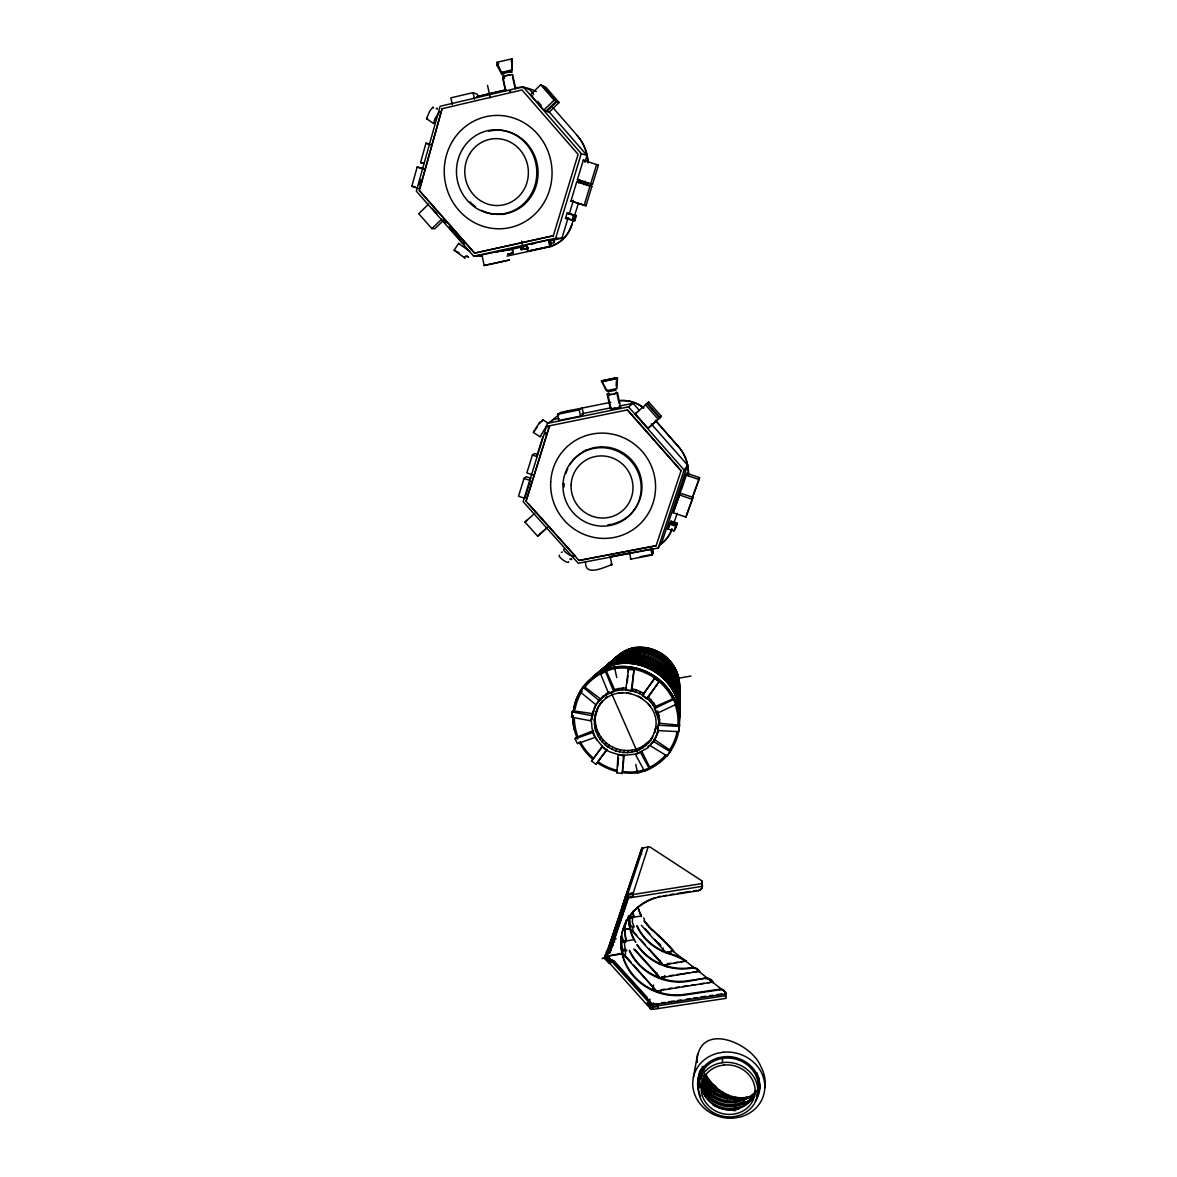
<?xml version="1.0" encoding="UTF-8"?>
<svg xmlns="http://www.w3.org/2000/svg" width="1177" height="1177" viewBox="0 0 1177 1177"><rect width="100%" height="100%" fill="white"/><g stroke="black" fill="none" stroke-linecap="round" stroke-linejoin="round"><path stroke-width="1.5" d="M510.656 70.649L511.921 69.958L511.892 58.85L496.709 62.337L501.461 72.356L502.358 72.43M511.465 72.547L512.363 61.292L511.039 61.16M616.159 386.188L616.41 381.127M616.954 388.572L617.469 378.361L602.183 381.569L606.773 390.705L616.336 388.601M616.851 772.818L618.013 754.913L623.472 755.575L622.28 773.48L616.851 772.818L617.395 771.538M626.914 950.222C625.517 954.017 622.971 938.304 625.59 942.394M622.162 915.897L623.148 913.985M617.822 766.433L618.513 757.914M624.237 755.163L622.28 773.48M571.566 717.176L572.669 710.746L592.443 713.586L590.942 720.854L571.566 717.176L572.669 710.746M591.987 718.867L592.296 715.351M658.355 725.253L657.84 730.564L678.555 731.667L679.497 725.194L659.12 723.237L658.355 725.253L679.085 726.371L679.497 725.194M627.15 682.866L627.885 675.554M628.238 671.89L628.606 668.242L634.109 668.874L632.093 689.001M678.555 731.667L679.085 726.371M764.55 1088.372L765.197 1083.34A31.146 20.48 51.8 0 0 760.828 1066.524C751.794 1043.278 701.33 1021.577 697.093 1058.991A30.837 20.141 52.3 0 0 697.299 1062.493M433.489 107.946L433.018 106.975L429.855 110.932L426.457 118.671L433.577 123.467L434.563 122.879M591.31 720.089L594.488 707.73M592.693 715.248L590.942 720.854M628.606 668.242L625.693 690.222L631.21 690.87L634.109 668.874M437.27 109.137L437.197 108.107L436.211 108.681M598.21 707.142L595.665 712.703L594.267 720.324L598.21 707.142L602.536 700.712L599.108 705.744L600.138 703.772M700.609 1085.591A31.043 28.204 14.5 0 0 734.433 1105.85L744.57 1103.158L744.247 1100.112L734.477 1102.731A29.616 26.909 14.5 0 1 702.183 1083.384M727.415 1099.127L727.96 1094.86L725.356 1094.492A29.351 26.703 14.4 0 1 703.449 1075.955M702.831 1079.662A29.484 26.806 14.5 0 0 734.963 1098.906L736.316 1098.656L736.081 1100.539L734.728 1100.789A29.543 26.85 14.5 0 1 702.507 1081.486M757.914 1086.194L758.444 1082.001A25.835 16.964 51.9 0 0 756.87 1072.806M758.459 1089.873L757.194 1090.608L759.18 1082.369L758.812 1077.676M730.064 1098.671L730.108 1098.288A30.764 27.983 14.5 0 1 701.875 1078.117M727.96 1094.86L727.695 1096.714L725.091 1096.346A29.41 26.747 14.5 0 1 703.14 1077.779M722.134 1062.743L722.781 1058.432M715.425 1090.623L715.542 1089.843A30.631 27.865 14.4 0 1 703.125 1075.984M713.851 1090.152L715.704 1086.415L712.438 1084.091A29.219 26.6 14.4 0 1 704.67 1073.762M650.528 1008.689L651.087 1007.085L647.365 1002.878L646.747 1004.525L650.528 1008.689L652.691 1009.38L725.709 998.42L725.665 992.432L696.858 969.863M622.221 953.282L607.258 956.151L611.275 960.623L612.29 959.814L653.058 1004.761L725.415 994.035L725.37 992.697A4.62 4.252 14.9 0 0 719.956 989.136L684.764 994.359A53.524 49.596 17.6 0 1 640.626 982.309L638.537 980.529A53.524 49.596 17.6 0 1 631.166 972.511L629.607 970.304A53.524 49.596 17.6 0 1 621.691 935.141M725.709 998.42L725.665 992.432M725.267 993.359A4.634 4.267 15 0 0 719.838 989.798L719.956 989.136M623.795 954.959L656.501 991.049L712.924 982.001A6.621 6.106 15.7 0 0 705.567 978.131L687.648 980.809A52.553 48.801 17.5 0 1 644.29 968.995L642.23 967.244A52.553 48.801 17.5 0 1 635.006 959.358L633.476 957.195A52.553 48.801 17.5 0 1 629.592 950.31M693.4 1077.338L697.623 1054.033M629.401 950.928A52.597 48.831 17.5 0 0 633.285 957.813L634.83 959.991A52.597 48.831 17.5 0 0 642.068 967.877L644.128 969.627A52.597 48.831 17.5 0 0 687.515 981.456L705.567 978.131M631.799 927.064L630.195 924.283L629.695 917.825L639.744 916.25M626.208 920.09L625.531 923.195A52.597 48.831 17.5 0 0 626.046 941.07C617.616 937.127 624.384 956.783 624.34 949.265M633.697 948.956L659.826 977.837L699.55 971.246A7.297 6.738 16.4 0 0 691.723 967.538L690.428 967.744A51.611 48.022 17.4 0 1 647.836 956.151L645.805 954.429A51.611 48.022 17.4 0 1 638.714 946.676L637.198 944.543M637.022 945.146L638.537 947.279A51.656 48.066 17.4 0 0 645.643 955.033L647.659 956.754A51.656 48.066 17.4 0 0 690.296 968.362L691.723 967.538M655.148 897.624A53.524 49.596 17.6 0 0 626.782 920.502L625.59 922.812A53.524 49.596 17.6 0 0 622.192 932.596L621.5 935.744A53.568 49.64 17.6 0 0 629.415 970.951L630.975 973.158A53.568 49.64 17.6 0 0 638.346 981.177L640.45 982.957A53.568 49.64 17.6 0 0 684.631 995.021L684.764 994.359M622 933.214A53.568 49.64 17.6 0 1 625.399 923.43L626.591 921.105A53.568 49.64 17.6 0 1 663.034 896.3L698.608 890.68A4.679 4.384 16.6 0 0 702.242 885.604L702.228 884.339M632.932 931.772L663.019 965.081L686.382 960.947A63.293 58.056 18.2 0 0 669.742 953.458A50.714 47.271 17.3 0 1 651.249 943.748L649.263 942.056A50.714 47.271 17.3 0 1 642.289 934.435L640.803 932.331A50.714 47.271 17.3 0 1 637.066 925.666M607.538 950.633L606.493 951.781L609.818 952.929L628.415 898.036L701.757 886.413L701.816 880.808L649.616 846.778L641.906 848.073L605.89 955.518L626.149 895.388L623.736 901.714M698.608 890.68L698.741 890.092A4.679 4.384 16.6 0 0 702.375 885.03M701.757 886.413L701.816 880.808M641.333 925.284L666.123 952.752L673.774 951.016A170.591 154.908 22.7 0 0 658.237 935.024L650.734 928.344L644.275 920.532M686.25 961.55A63.352 58.085 18.2 0 0 669.595 954.061L669.742 953.458M657.914 1004.04L653.235 1004.084M660.518 993.388L661.43 989.695L664.976 989.166M663.99 979.235L664.858 975.689M667.021 966.832L667.889 963.301M670.066 954.444L670.934 950.898M725.135 995.771L652.617 1006.512L653.515 1002.966M656.501 991.049L633.741 965.111M666.123 952.752L669.286 951.707M652.691 1009.38L653 1007.703M652.308 1005.82L651.411 1009.366L652.117 1007.453L657.678 1006.629M650.381 1008.277L650.616 1006.938M650.042 999.141L648.336 1003.29L652.117 1007.453M652.308 990.328L653.662 985.031M655.927 976.219L656.84 972.688M659.105 963.875L660.003 960.358M662.268 951.531L663.166 948.015M593.208 712.468L595.518 705.803L594.473 707.774C599.623 697.211 610.686 690.384 622.309 689.899M655.354 729.254L654.338 733.065L656.133 727.239L655.339 729.299C662.224 700.521 620.544 679.644 601.506 702.669M663.019 896.3L666.741 895.153M418.321 188.482L411.803 186.29L417.188 167.002L423.543 168.62M423.808 163.632L420.557 162.529L425.971 143.197L429.017 143.903M673.627 951.604A170.739 155.011 22.7 0 0 658.075 935.597L652.588 930.095M419.306 184.98L420.777 179.713M553.322 235.724L578.098 154.349L522.014 89.952L442.081 108.725L419.159 190.468L474.478 253.129L553.499 235.724L474.684 253.129L419.395 190.483M419.895 188.747L442.081 108.725M652.441 930.669L650.734 928.344M650.572 928.918L648.968 926.505M648.807 927.079L647.291 924.592M647.129 925.151L645.732 922.606M643.069 847.911L627.267 895.491L625.473 896.565M641.906 848.073L622.28 906.467L623.119 907.393M473.772 256.262L555.662 238.21L581.261 153.628L523.162 86.745L440.11 106.283L416.32 191.189L473.772 256.262L481.731 255.88M565.534 218.348L567.093 213.155L576.392 215.582L574.832 220.702L565.534 218.348L568.462 218.554M570.919 201.061L576.804 181.67L578.76 182.082L591.869 186.496L585.999 205.725L570.919 201.061L585.999 205.725M583.321 160.16L598.402 165.148L592.472 184.509L577.407 179.669L583.321 160.16L585.249 160.734M551.219 240.579L561.915 238.225L568.197 217.539M569.241 214.082L573.42 200.296M578.657 183.068L579.702 179.61M584.94 162.382L587.029 155.482L549.159 111.889M640.435 914.529C632.417 891.842 644.525 926.181 640.612 913.97M571.963 220.511L573.537 215.332L576.392 215.582M550.689 246.331A33.765 32.309 82.2 0 0 571.772 224.601L573.508 219.408M574.42 215.921L578.275 203.783M583.939 184.657L584.998 181.17M573.317 220.599L574.876 215.45M584.086 205.489L590.001 186.098L591.869 186.496M590.604 184.112L596.562 164.603L598.402 165.148M469.638 251.216L458.589 243.492L459.854 243.83M524.03 478.406L518.527 496.208L524.839 498.386L530.356 480.569L524.03 478.406L526.296 476.714L531.004 478.333M537.727 454.572L534.593 453.498L532.387 455.013L526.869 472.874L533.181 475.037M536.874 455.764L542.877 436.814M559.001 418.394L553.705 419.468L547.437 423.352L523.162 501.711L578.245 563.253L658.208 548.055L662.107 541.597L687.589 465.15L651.264 423.911M526.163 501.122L549.556 425.736L525.987 501.255L579.025 560.532L656.119 545.716L579.172 560.355M634.359 940.673A51.656 48.066 17.4 0 1 629.916 928.668L630.092 928.079M633.829 916.118L630.151 917.251L633.653 916.692A50.758 47.315 17.3 0 1 632.829 911.763M610.069 961.771L609.627 963.154L646.747 1004.525M633.344 897.257L633.108 893.122L627.635 893.99L627.267 895.491M611.275 960.623L608.48 956.68M648.144 847.013L632.74 894.549L701.183 883.692M545.216 434.313L545.731 432.768M626.811 902.774L625.781 902.421L628.047 895.55M609.818 952.929L626.738 901.641L624.207 900.773M656.016 545.893L681.086 470.653L627.518 409.89L549.379 425.839M658.208 548.055L684.175 470.035L687.589 465.15M652.617 1006.512L611.76 961.462L609.156 963.522L605.464 959.461L605.92 958.093L609.598 962.153M608.7 950.781L618.499 921.282M608.435 952.693L625.517 901.214L623.472 907.276M667.727 528.811L671.111 521.146L677.29 523.265L675.701 528.002L673.965 530.959L667.727 528.811L671.111 521.146M673.141 512.716L680.277 493.001L673.141 512.716L685.897 517.086L692.988 497.341L679.717 492.986L685.72 474.978L686.853 473.301L699.594 477.656L692.517 497.356L699.594 477.656M668.58 527.428L670.272 522.5L676.481 524.618L674.774 529.562M681.439 489.558L686.853 473.301M673.612 523.927L677.187 513.378M673.965 530.959L677.29 523.265M605.464 959.461L604.551 958.166L605.287 955.312L605.066 956.754M606.655 951.84L607.111 950.486M625.899 895.314L625.517 897.006M685.897 517.086L692.988 497.341M604.831 956.68L606.935 950.428M619.632 918.869L621.53 913.234L622.78 913.661M615.659 930.86L617.587 925.137L618.852 925.563M539.993 421.896L533.225 432.386L540.022 436.77L540.846 435.814M625.781 902.421L627.518 897.286L626.017 895.653M628.15 897.492L618.661 926.152L617.395 925.711M670.228 751.75L653.191 741.275L650.013 745.527L667.035 755.987L670.228 751.75L670.655 750.529L653.985 739.215M667.035 755.987L667.462 754.737M540.022 436.77L546.79 425.647L546.319 427.001M673.891 698.432L673.479 699.55L654.441 708.554L656.751 713.497L675.775 704.508L676.187 703.375L673.891 698.432L655.221 706.612M649.424 768.949L640.42 752.353L635.433 754.428L644.452 770.994L649.424 768.949L649.895 767.684L642.039 751.838M604.551 958.152L605.522 955.4M458.647 243.33L454.101 250.245L465.077 258.116L464.135 256.851M644.452 770.994L644.922 769.714L649.895 767.684M658.796 721.324L657.178 734.051L657.972 731.962L655.53 737.979L657.207 734.007M657.752 710.908L659.561 719.338L658.767 721.383L655.236 708.834M648.439 745.806L647.6 747.939L653.382 741.598M655.148 730.991L650.852 739.995L652.852 736.596M658.149 717.087L658.943 715.072M649.263 740.907L643.304 745.894L642.451 748.042L648.453 742.981L651.675 737.876M645.629 745.732L646.467 743.614M643.304 745.894L639.861 747.763L638.993 749.911L642.465 747.983M639.861 747.763L636.183 749.175L635.3 751.323L639.008 749.867M647.865 696.563L653.765 703.125L652.941 705.097C646.232 695.18 634.212 689.354 622.28 689.943L623.236 688.045L626.179 688.089M636.183 749.175L632.329 750.102L631.431 752.25L635.315 751.279M650.484 706.641L647.997 703.449M655.251 677.525L642.48 695.71L647.012 698.947L659.767 680.777L655.251 677.525L643.319 693.827M650.204 701.624L651.028 699.668M632.329 750.102L628.356 750.529L627.444 752.677L631.446 752.206M618.925 754.737C633.373 757.414 606.714 752.794 606.729 749.646C603.889 750.794 589.339 728.357 597.298 740.465M602.227 742.04L608.332 747.277L615.571 750.867L623.457 752.53L624.354 750.426L628.356 750.529M619.44 752L620.397 749.837L624.354 750.426M641.848 698.167L638.302 696.122M615.542 750.911L616.513 748.763L620.397 749.837M501.888 74.622L496.797 64.867L498.651 63.838M639.567 693.577L640.435 691.649L636.33 689.943L632.049 688.736L631.152 690.649L635.448 691.855L636.33 689.943M611.834 749.337L612.805 747.204C602.065 741.981 594.694 730.328 595.327 718.308M609.303 745.203L608.318 747.321L605.11 744.894L606.111 742.775M630.592 693.503L626.605 692.885M602.33 746.189L591.531 761.063L596.003 764.256L606.802 749.381M542.317 421.072L542.788 419.718L540.464 422.808M501.461 72.356L511.921 69.958M603.212 739.98L602.197 742.098L597.681 735.493M501.623 74.548L502.859 73.871M634.197 927.035L632.314 922.194L632.608 917.751M622.53 692.856L618.543 693.253M599.726 738.95L600.756 736.846M505.786 90.761L502.77 76.873L508.611 75.048M512.304 58.982L511.524 59.586M505.522 91.056L502.917 79.006L504.639 78.315M598.696 733.462L597.651 735.551L594.959 728.077L594.297 720.28M512.363 61.292L511.598 61.881M620.941 936.951L622.118 937.098L623.781 941.688M596.048 731.917L597.092 729.843M617.896 690.428L618.867 688.53L623.236 688.045M594.929 728.122L595.989 726.062M592.62 732.521L593.664 730.49L575.774 737.626L575.126 738.818L577.451 743.687L594.959 737.42L592.62 732.521L575.126 738.818M614.6 689.575L606.258 670.949L601.27 673.067L600.682 674.112L608.641 693.562L613.644 691.443L614.6 689.575L618.867 688.53M594.341 724.238L595.385 722.192M594.723 716.469L595.783 714.468M605.758 695.151L609.289 691.841M512.51 74.769L510.421 74.813M595.665 712.703L596.724 710.702M602.315 697.726L606.773 693.224M512.569 76.932L515.246 88.834M539.037 423.794L539.61 422.705M599.225 700.712L603.33 695.784M591.781 715.837L592.855 713.836M592.855 711.717L593.914 709.731M599.078 700.492L600.093 698.594L583.777 686.323L580.011 691.708L595.93 704.788L599.078 700.492L583.145 687.412L583.777 686.323M600.682 674.112L606.258 670.949M597.166 709.113L599.122 705.7M656.325 735.875L653.367 741.642L655.545 737.935M629.813 552.44L630.592 559.178L652.161 555.088L651.352 548.35M537.448 426.515L535.653 429.34M679.717 492.986L680.894 491.177M630.592 559.178L631.093 558.428M547.143 427.089L547.952 425.883M755.56 1092.418L756.384 1091.241L751.309 1095.684M534.152 431.518L534.844 430.561M580.011 691.708L583.145 687.412M598.004 701.448L600.093 698.594M647.821 697.049L659.767 680.777M591.531 761.063L602.359 746.909L606.846 750.117L596.003 764.256M598.519 701.006L600.27 698.77M648.439 743.04L650.866 739.936M688.324 475.582A40.121 39.547 49.7 0 0 678.276 446.495L656.56 421.601M439.389 111.962L435.063 118.568L433.577 123.467M530.489 94.734L540.729 84.744L542.994 85.892L556.265 101.193L546.069 111.065L543.848 110.108L530.489 94.734L532.813 95.808M428.546 204.18L418.732 213.728L431.915 228.632L434.901 228.706L443.449 220.452M543.848 110.108L554.102 100.163L556.265 101.193M556.971 101.531L546.805 111.374L548.982 112.315L559.09 102.531L545.951 87.392L543.73 86.259L556.971 101.531L559.09 102.531M431.915 228.632L441.743 219.128M534.682 513.407L525.001 522.088L537.639 536.182L547.011 527.664M660.003 417.57L661.327 416.305L648.733 401.99L647.321 403.152L660.003 417.57L648.115 428.325L635.315 413.804L648.733 401.99M648.115 428.325L649.527 426.971M649.998 426.53L661.327 416.305M610.157 556.559L611.922 564.754C603.992 567.108 584.292 577.51 585.616 561.429M537.639 536.182L547.334 527.546M525.001 522.088L527.237 520.102M754.575 1093.256C742.849 1103.688 725.164 1097.199 714.807 1087.975M726.547 1096.228C735.39 1100.436 747.527 1101.495 754.898 1093.904M635.315 413.804L636.816 412.538M637.316 412.141L638.787 410.905M427.619 118.406L426.618 118.995M627.4 409.993L680.997 470.771M647.365 1002.878L651.087 1007.085M547.437 423.352L628.503 406.859L633.094 403.299L639.155 410.17M484.159 265.516L509.347 260.029L484.159 265.516L481.967 254.879L506.831 249.627M605.316 698.005L607.42 696.446M647.63 747.895L636.286 754.06L623.28 755.443M580.526 416.07L583.454 414.113L582.144 408.007L579.202 409.905L557.515 414.333L558.869 420.483L580.526 416.07L579.202 409.905M570.359 410.552L570.507 410.449A37.429 36.546 57.5 0 0 564.371 412.288M557.515 414.333L560.693 412.391L610.804 402.284M734.168 1098.847L735.184 1098.229L730.108 1098.288M739.127 1099.509L740.392 1098.774M745.438 1098.009L746.704 1097.273M743.835 1099.347L745.1 1098.612M745.85 1098.862L747.115 1098.126L734.919 1102.01A30.896 28.086 14.5 0 1 701.875 1083.399M748.116 1098.332L749.381 1097.597M751.838 1096.493L753.103 1095.758M734.242 1098.023L735.507 1097.288M734.463 1098.877L736.611 1097.435M735.581 1099.038L736.831 1098.303M758.635 1086.739L759.901 1085.988M729.063 1097.347L730.328 1096.626M721.928 1093.05L723.178 1092.33M721.854 1093.801L723.119 1093.08M724.017 1095.096L725.267 1094.375M616.969 392.927L616.233 393.044L617.557 392.912L620.632 407.507L615.733 408.757L611.098 409.478L607.994 394.913L609.303 394.545M611.098 409.478L612.584 408.993M608.009 394.015L607.2 394.148L610.274 408.581L611.746 408.11M617.557 392.912L616.248 393.28M619.043 403.417L616.674 392.176L615.983 392.427M616.042 390.146L608.068 391.764L609.333 391.367M606.773 390.705L607.538 390.44M601.432 380.921L616.586 377.743L601.432 380.921L605.993 389.97L606.743 389.705M617.469 378.361L602.183 381.569M510.156 72.106L511.171 71.562L503.02 73.548M503.947 75.122L503.167 75.711M744.026 1101.996L734.227 1104.614A29.675 26.953 14.5 0 1 700.948 1082.178M505.316 75.916L504.212 76.755M573.508 556.544C570.477 556.294 561.885 550.468 564.004 548.968M615.571 393.456L616.851 393.177M608.7 394.648L609.495 394.442M506.066 75.622L507.316 75.328M614.718 393.662L616.071 393.383M509.45 91.291L510.715 90.997M501.52 250.995L503.977 250.407M748.925 1096.743C731.682 1101.451 714.012 1089.24 705.92 1074.527M478.039 97.559L477.318 94.278L473.051 92.615L450.85 97.853L452.321 104.444M478.039 96.367L505.786 89.835M476.523 96.852L505.978 89.923M613.585 408.743L618.352 407.757M613.717 393.898L615.056 393.633M495.37 252.378L498.592 251.672M526.207 244.787L549.056 239.902L550.439 246.331L527.605 251.216L526.207 244.787L526.987 244.772M531.945 244.007L535.314 243.256M528.252 248.126L521.131 249.627L520.543 246.949L527.325 245.463M501.77 251.304L512.304 249.083L513.157 252.981L508.14 254.085M520.543 246.949L525.972 245.831M550.012 240.638L553.705 239.887L554.279 242.565L550.586 243.301M508.464 249.995L526.281 246.067M521.131 249.627L527.899 248.126M507.655 254.1L513.157 252.981M527.605 251.216L550.439 246.331M506.993 256.1L551.895 246.302L549.806 239.902L551.895 246.302M613.894 393.898L611.407 394.413M581.938 413.715L610.157 407.963M618.984 406.168L633.094 403.299M613.658 408.125L614.88 407.875M610.083 556.692L631.049 552.719M609.951 556.868L650.896 549.085L652.161 555.088M610.274 394.619L611.613 394.339M640.067 556.721L652.617 554.338M508.464 75.151L509.832 74.813M701.845 1090.535A29.808 27.071 14.5 0 0 733.727 1108.484L743.467 1105.894L751.588 1100.289L751.794 1098.391L743.687 1103.997L733.977 1106.571A29.749 27.012 14.5 0 1 702.154 1088.651M739.171 1108.778L733.933 1109.72A31.176 28.307 14.5 0 1 718.044 1107.425M678.158 678.305L690.987 676.025M623.839 906.202L622.28 906.467L623.854 906.246M608.494 394.03L609.451 393.854M609.303 394.795L610.642 394.516M605.007 956.798L606.096 957.946M602.389 958.519L606.714 957.798L610.731 962.271M627.223 895.256L632.696 894.388M627.518 897.286L633.152 896.388M670.302 894.579L673.847 894.02M677.408 893.461L689.854 891.489M693.4 890.93L696.961 890.371M629.916 928.668L624.575 929.506L629.916 928.653A51.656 48.066 17.4 0 1 628.856 916.089M509.509 74.96L510.906 74.651M607.273 956.21L622.03 953.914M622.839 942.262L622.295 941.526L626.238 940.452A52.553 48.801 17.5 0 1 625.723 922.606M622.295 941.526L632.535 939.967M667.771 963.772L671.155 963.257M674.539 962.742L677.923 962.227M681.306 961.712L686.382 960.947M661.533 976.984L664.652 976.513M669.89 975.718L673.376 975.189M676.863 974.674L689.089 972.82M692.576 972.305L699.55 971.246M668.536 988.636L672.082 988.106M675.627 987.577L679.188 987.047M682.734 986.517L688.059 985.708M691.62 985.178L695.166 984.649M700.492 983.854L704.052 983.325M707.598 982.795L712.924 982.001M607.773 394.133L609.009 393.898M684.631 995.021L719.838 989.798M661.636 1002.833L665.182 1002.318M668.727 1001.789L674.053 1000.994M677.599 1000.465L681.145 999.95M686.471 999.155L690.031 998.626M693.577 998.096L697.122 997.581M700.668 997.051L705.994 996.257M709.54 995.727L713.1 995.212M716.646 994.683L721.972 993.888M608.568 394.898L609.818 394.663M602.374 958.461L606.729 957.857L609.259 950.222L610.569 950.663M611.569 408.493L610.274 408.581M504.462 76.843L502.77 76.873M510.2 72.194L511.98 72.165M607.332 394.177L608.391 393.986M609.186 394.751L607.994 394.913M529.179 251.142L529.944 251.113M512.304 249.083L512.672 252.996M554.279 242.565L553.705 239.887M498.136 64.985L496.797 64.867M497.945 62.719L496.591 62.587M555.662 238.21L561.915 238.225M623.427 752.589L627.459 752.633M571.772 224.601L571.934 224.616A33.736 32.294 82.2 0 1 550.851 246.331M610.451 564.327L611.922 564.754M628.077 669.286L633.594 669.919M411.803 186.29L414.951 186.672M420.557 162.529L423.646 163.088M572.007 711.894L591.398 715.542M577.407 179.669L592.472 184.509M559.561 555.132C556.603 556.074 568.712 564.872 568.653 561.753M562.341 552.042L561.341 552.337M454.16 250.083L459.118 252.952M581.261 153.628L587.029 155.482M576.804 181.67L590.001 186.098M425.971 143.197L430.856 144.845M568.476 213.287L575.053 215.465L573.493 220.614L566.917 218.436M567.093 213.155L573.537 215.332M417.188 167.002L423.72 169.194M571.639 219.628L574.832 220.702M685.72 474.978L698.549 479.363M679.1 494.826L691.899 499.195M532.387 455.013L537.124 456.647M670.169 522.676L676.378 524.81M669.316 524.045L675.569 526.178M640.067 853.84L641.671 854.384M625.34 901.744L626.561 902.171M625.164 902.288L626.385 902.715M621.338 913.808L622.589 914.235M614.791 937.892L613.497 937.451L611.525 943.277L613.511 945.499M613.305 938.054L614.585 938.496M609.053 950.839L610.363 951.296M588.088 162.97A42.872 40.827 85.3 0 0 577.377 135.679L577.23 135.62A42.902 40.857 85.3 0 1 587.882 161.676M612.805 747.204L616.513 748.763M569.786 559.075L571.742 559.546L571.36 558.589M523.162 86.745L530.224 90.085L533.769 94.175M715.542 1089.843L720.28 1092.197M640.435 691.649L644.319 693.871M465.43 256.042L468.652 257.336M542.788 419.718L548.114 423.132M715.425 1088.254L712.144 1085.915A29.278 26.644 14.4 0 1 704.361 1075.572M654.78 678.599L659.311 681.851M672.376 950.678L693.989 967.612M467.019 255.836L467.99 256.674M635.065 949.677L658.855 975.983M625.208 955.68L631.299 962.418M613.703 960.506L647.35 997.596M658.399 942.718L660.783 945.366M645.084 928.697L649.866 933.994M654.662 939.305L660.635 945.925M633.108 931.198L636.757 935.229M640.406 939.275L645.276 944.66M648.924 948.706L662.077 963.257M528.576 503.815L575.553 556.324M628.503 406.859L684.175 470.035M443.332 220.305L445.745 223.041M449.364 227.146L459.015 238.078M443.111 220.305L445.524 223.027M449.143 227.132L461.222 240.814M432.15 208.255L436.947 213.684M655.251 420.336L678.276 446.495M537.639 101.354L541.243 105.518M540.729 84.744L554.102 100.163M552.646 107.298L577.377 135.679M464.459 243.874L462.708 241.594M644.113 921.091L645.57 923.165M704.655 1075.248L707.406 1079.75M643.701 917.928L644.51 919.664M653.765 703.125L656.016 706.906L655.206 708.892L652.97 705.038M616.174 938.849L614.791 937.495L614.409 942.321M744.247 1100.112L745.321 1102.408M673.479 699.55L675.775 704.508M595.018 736.773L592.06 728.578L591.325 720.044M611.143 692.503L637.919 753.398M605.669 671.993L613.644 691.443M630.431 915.338L631.24 918.031M735.11 1108.248L735.757 1110.676M736.316 1098.656L736.964 1101.069M735.596 1104.379L735.919 1105.586M633.108 893.122L627.635 893.99M657.487 1005.791L658.105 1008.586M473.051 92.615L474.508 99.236M487.513 85.332L490.265 97.868M521.573 241.108L523.132 248.273M614.247 666.05L616.777 677.614M635.757 764.447L637.625 773.009A56.555 54.083 25 0 0 678.555 711.246A55.672 53.245 24.9 0 0 614.556 667.035A55.702 53.289 24.6 0 0 573.287 712.276M520.896 246.949L521.47 249.612M527.34 246.376L528.385 251.187M512.583 74.622L515.585 88.525M548.335 239.917L549.718 246.346M743.452 1097.935L744.57 1103.158A31.043 28.204 14.5 0 0 752.927 1097.391M652.602 548.35L653.103 553.573L652.146 549.085M734.728 1100.789L734.919 1102.01M734.227 1104.614L734.639 1107.086M733.727 1108.484L734.139 1110.956M620.941 942.954C620.735 947.308 626.149 966.155 625.37 950.295M632.77 926.343C633.756 941.085 627.253 920.841 628.327 916.133M659.561 719.338L659.606 723.634M755.06 1091.226A26.997 24.496 14.5 0 1 737.317 1108.925L732.785 1109.734A26.997 24.496 14.5 0 1 702.375 1079.368M699.315 1086.592A29.749 26.997 14.5 0 1 719.132 1059.094L724.149 1058.167A29.749 26.997 14.5 0 1 751.823 1069.202A29.749 26.997 14.5 0 1 756.281 1096.302M755.325 1101.245A31.323 28.425 14.5 0 0 754.648 1070.423A31.323 28.425 14.5 0 0 723.914 1056.74L718.617 1057.711A31.323 28.425 14.5 0 0 700.668 1096.317M760.18 1085.091A31.176 28.307 14.5 0 1 756.62 1095.978M716.396 1106.718A31.176 28.307 14.5 0 1 713.218 1105.041M699.418 1087.769A31.176 28.307 14.5 0 1 700.315 1069.952M703.905 1069.937A25.6 16.728 52.2 0 1 703.007 1066.877M699.624 1079.647A29.808 27.071 14.5 0 1 703.846 1066.288M701.551 1087.151A29.749 27.012 14.5 0 1 700.624 1084.076M700.492 1073.115A29.749 27.012 14.5 0 1 701.904 1068.628M700.595 1074.057A29.616 26.909 14.5 0 1 701.124 1069.407M700.286 1075.896A29.675 26.953 14.5 0 1 700.815 1071.232M701.065 1075.322A29.543 26.85 14.5 0 1 701.183 1069.069M701.374 1073.498A29.484 26.806 14.5 0 1 701.242 1070.364M701.919 1073.189A29.41 26.747 14.5 0 1 701.58 1070.07M703.566 1070.79A29.219 26.6 14.4 0 1 702.86 1067.73M702.551 1069.525A29.278 26.644 14.4 0 1 702.213 1066.406M709.054 1086.474A31.97 29.101 14.4 0 1 706.568 1083.855M669.595 954.061A50.758 47.315 17.3 0 1 651.087 944.337L649.101 942.645A50.758 47.315 17.3 0 1 642.112 935.009L640.626 932.905A50.758 47.315 17.3 0 1 636.889 926.24M633.829 916.133A50.714 47.271 17.3 0 1 633.005 911.204M635.815 942.35A51.611 48.022 17.4 0 1 628.974 918.031M657.781 896.859A53.524 49.596 17.6 0 1 660.474 896.227M691.59 968.171A7.312 6.738 16.4 0 1 699.432 971.878M705.45 978.764A6.635 6.106 15.7 0 1 712.821 982.648M637.669 772.818A56.511 54.068 24.6 0 1 623.707 772.789M616.807 771.509A56.511 54.068 24.6 0 1 597.622 762.902M592.075 758.577A56.511 54.068 24.6 0 1 579.172 742.216M577.657 739.112A56.511 54.068 24.6 0 1 574.317 729.328A55.702 53.289 24.6 0 1 573.052 715.69M574.199 729.475A55.76 53.348 24.6 0 1 572.919 715.822M573.64 709.025A55.76 53.348 24.6 0 1 614.482 667.109A55.746 53.303 24.9 0 1 678.555 711.246M613.938 659.738A38.723 37.252 24.5 0 1 634.388 647.571M678.835 692.488A39.268 37.782 24.8 0 0 678.791 678.202A38.767 37.296 24.8 0 0 634.329 647.644A38.841 37.37 24.5 0 0 612.231 661.798M574.376 719.265A54.274 51.92 24.6 0 0 575.627 729.21A55.098 52.715 24.6 0 0 577.569 735.625M575.082 709.319A54.274 51.92 24.6 0 1 582.262 690.84M584.145 688.104A54.274 51.92 24.6 0 1 614.791 668.536A54.245 51.876 24.9 0 1 672.582 698.652M617.984 657.046A37.679 36.252 24.5 0 1 619.764 655.53M675.26 704.949A54.245 51.876 24.9 0 1 677.084 711.482A55.069 52.671 25 0 1 678.011 724.841M646.556 648.733A37.664 36.237 24.8 0 1 648.924 649.218M665.947 658.075A37.664 36.237 24.8 0 1 667.683 659.738M669.33 661.503A37.664 36.237 24.8 0 1 670.846 663.357M677.158 731.447A55.069 52.671 25 0 1 669.654 749.734M665.623 754.987A55.069 52.671 25 0 1 649.91 767.154M643.745 769.787A55.069 52.671 25 0 1 640.538 770.817L634.006 771.921A55.098 52.715 24.6 0 1 623.781 771.597M617.042 770.346A55.098 52.715 24.6 0 1 598.343 761.946M592.928 757.738A55.098 52.715 24.6 0 1 580.335 741.79M678.791 678.305A39.327 37.826 24.8 0 1 678.835 692.62M612.128 661.886A38.9 37.429 24.5 0 1 634.182 647.777A38.885 37.414 24.8 0 1 678.791 678.54A39.444 37.958 24.8 0 1 678.835 692.915M678.82 695.872A40.754 39.194 24.9 0 0 678.776 681.042A40.121 38.576 24.8 0 0 632.74 649.189A40.121 38.591 24.5 0 0 611.554 661.798A40.18 38.65 24.5 0 1 632.682 649.248A40.18 38.635 24.8 0 1 678.776 681.042A40.695 39.135 24.9 0 1 678.82 695.739M678.791 698.858A42.078 40.445 24.9 0 0 678.761 683.557A41.475 39.856 24.8 0 0 631.166 650.749A41.43 39.827 24.5 0 0 609.348 663.681A41.489 39.886 24.5 0 1 631.166 650.749A41.416 39.812 24.8 0 1 678.761 683.44A42.019 40.386 24.9 0 1 678.791 698.726M607.023 665.682A42.799 41.136 24.5 0 1 629.621 652.249A42.784 41.107 24.8 0 1 678.732 686.103A43.417 41.71 24.9 0 1 678.776 701.904M629.695 652.19A42.74 41.048 24.8 0 1 678.732 686A43.358 41.651 24.9 0 1 678.776 701.772M604.772 667.624A44.137 42.387 24.6 0 1 628.062 653.779A44.123 42.372 24.8 0 1 678.717 688.692A44.755 42.99 24.9 0 1 678.761 704.964A44.697 42.931 24.9 0 0 678.717 688.574M604.86 667.536A44.079 42.343 24.6 0 1 628.135 653.706M602.477 669.595A45.491 43.667 24.6 0 1 626.488 655.324A45.417 43.593 24.8 0 1 678.702 691.193A46.065 44.226 24.9 0 1 678.746 707.936M602.58 669.507A45.432 43.608 24.6 0 1 626.561 655.251A45.476 43.652 24.8 0 1 678.702 691.311A46.138 44.285 24.9 0 1 678.746 708.083M601.741 670.228A45.932 44.093 24.6 0 1 625.973 655.824A45.918 44.064 24.8 0 1 678.688 692.164A46.58 44.697 24.9 0 1 678.732 709.098M678.688 692.047A46.521 44.638 24.9 0 1 678.746 708.951M598.019 674.141A47.051 45.153 24.6 0 1 624.663 657.119A47.036 45.123 24.9 0 1 678.673 694.342A47.727 45.771 24.9 0 1 678.717 711.688M678.673 694.224A47.654 45.726 24.9 0 1 678.732 711.555M597.901 673.524A48.198 46.227 24.6 0 1 623.324 658.429A48.183 46.197 24.9 0 1 678.658 696.549A48.875 46.859 25 0 1 678.702 714.307M678.658 696.431A48.816 46.8 25 0 1 678.717 714.174M594.061 677.584A49.346 47.315 24.6 0 1 621.986 659.738A49.257 47.227 24.9 0 1 678.643 698.667A49.978 47.904 25 0 1 678.702 716.822A50.037 47.963 25 0 0 678.643 698.785A49.331 47.286 24.9 0 0 621.986 659.738A49.287 47.257 24.6 0 0 594.164 677.481M593.988 676.893A50.508 48.404 24.6 0 1 620.632 661.077A50.493 48.375 24.9 0 1 678.629 701.036A51.214 49.066 25 0 1 678.673 719.633M594.091 676.804A50.449 48.345 24.6 0 1 620.706 661.003A50.42 48.316 24.9 0 1 678.629 700.918M592.002 678.599A51.685 49.508 24.6 0 1 619.249 662.416A51.656 49.478 24.9 0 1 678.614 703.316A52.347 50.14 25 0 1 678.658 722.192M594.253 676.157A51.611 49.449 24.6 0 1 619.323 662.342A51.597 49.419 24.9 0 1 678.614 703.184A52.406 50.199 25 0 1 678.658 722.34M592.193 677.923A52.862 50.626 24.6 0 1 617.866 663.784A52.788 50.537 24.9 0 1 678.599 705.494A53.553 51.258 25 0 1 678.643 724.929M590.104 680.232A52.803 50.567 24.6 0 1 617.94 663.71A52.847 50.596 24.9 0 1 678.599 705.611A53.612 51.317 25 0 1 678.643 725.076M583.233 451.63A39.253 38.429 49.9 0 1 586.161 449.982M570.168 464.282A39.429 38.591 49.7 0 1 634.521 463.606A39.429 38.591 49.7 0 1 612.79 523.956M611.157 524.309A39.429 38.591 49.7 0 1 607.832 524.81M564.121 486.822A39.429 38.591 49.7 0 1 564.121 483.438M565.872 473.448A39.429 38.591 49.7 0 1 567.711 468.726M643.701 407.992A33.809 33.236 60.5 0 0 618.955 400.754A33.795 33.206 60.5 0 1 643.804 407.889M671.876 529.12A31.72 31.146 39.9 0 1 660.812 544.215M551.322 421.307A37.429 36.546 57.5 0 1 558.678 415.187M678.379 446.392A40.092 39.532 49.7 0 1 688.413 475.449M671.979 528.959A31.705 31.132 39.9 0 1 660.915 544.054M505.036 214.17A41.931 39.797 81.8 0 1 501.579 214.449M488.882 131.191A42.122 39.974 81.7 0 1 537.889 177.021A42.122 39.974 81.7 0 1 481.496 210.33M475.464 206.652A42.122 39.974 81.7 0 1 470.079 201.929M515.864 87.731A36.207 34.251 85.3 0 1 536.271 91.571M481.643 256.159A40.283 38.37 78.8 0 1 478.495 254.938M481.849 256.159A40.253 38.355 78.8 0 1 478.715 254.938M659.576 417.997L658.223 419.292L645.423 404.726L646.85 403.534L659.576 417.997M723.164 1052.238L717.043 1053.371A36.237 32.868 14.5 0 0 693.797 1091.506A36.237 32.868 14.5 0 0 734.183 1118.062L740.259 1116.973A36.237 32.868 14.5 0 0 763.77 1078.779A36.237 32.868 14.5 0 0 723.164 1052.238M723.517 1062.493L718.47 1063.419A29.911 27.115 14.6 0 0 699.256 1094.89A29.911 27.115 14.6 0 0 732.609 1116.796L737.641 1115.899A29.911 27.115 14.6 0 0 757.017 1084.4A29.911 27.115 14.6 0 0 723.517 1062.493M723.929 1065.023L719.353 1065.862A27.145 24.614 14.6 0 0 701.919 1094.419A27.145 24.614 14.6 0 0 732.197 1114.295L736.758 1113.486A27.145 24.614 14.6 0 0 754.339 1084.9A27.145 24.614 14.6 0 0 723.929 1065.023M571.125 484.718A31.338 30.661 49.6 0 0 616.101 514.938A31.338 30.661 49.6 0 0 618.867 461.281A31.338 30.661 49.6 0 0 571.125 484.718M550.718 481.82A53.112 51.994 49.7 0 0 626.841 533.21A53.112 51.994 49.7 0 0 631.769 442.272A53.112 51.994 49.7 0 0 550.718 481.82M563.033 484.012A39.577 38.738 49.6 0 0 619.808 522.235A39.577 38.738 49.6 0 0 623.369 454.469A39.577 38.738 49.6 0 0 563.033 484.012M469.638 153.922A33.486 31.764 81.6 0 0 495.458 205.504A33.486 31.764 81.6 0 0 524.692 156.879A33.486 31.764 81.6 0 0 469.638 153.922M452.483 141.24A56.746 53.848 81.7 0 0 496.135 228.721A56.746 53.848 81.7 0 0 545.804 146.36A56.746 53.848 81.7 0 0 452.483 141.24M462.59 149.038A42.298 40.121 81.6 0 0 495.179 214.214A42.298 40.121 81.6 0 0 532.136 152.804A42.298 40.121 81.6 0 0 462.59 149.038"/></g></svg>
